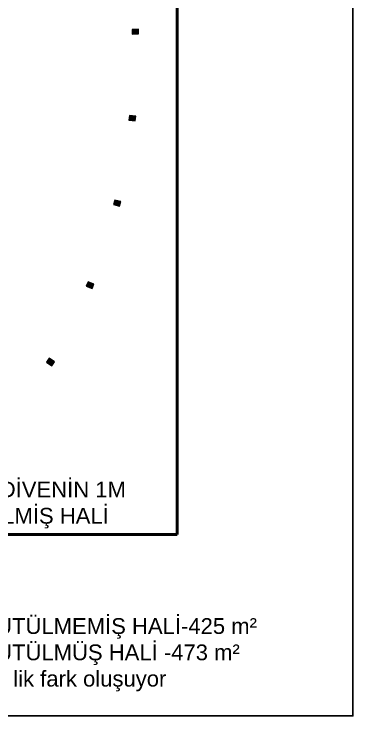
# Model space of a CAD drawing. Header units: millimetres. Extents: x 89237 to 96871, y -22823 to -19192.
# Drawn here: x 91819 to 92893, y -22823 to -20599 of the extents above; entities that cross this region are included whole.
import ezdxf

# ---------------------------------------------------------------- set-up
doc = ezdxf.new("R2010")
doc.units = ezdxf.units.MM
doc.header["$LTSCALE"] = 5
doc.layers.add('KALEM0.12', color=220, linetype='Continuous', lineweight=15)
doc.layers.add('KALEM0.45', color=32, linetype='Continuous', lineweight=50)

msp = doc.modelspace()

# ---------------------------------------------------------------- hatches: boundary and pattern name
at = {"true_color": 0xa0a0a0}
for points in [[(92193.2, -20647.9), (92193.7, -20662.9), (92213.7, -20662.1), (92213.2, -20647.2)], [(92184.8, -20920.1), (92183.2, -20935), (92203.1, -20937), (92204.7, -20922.3)], [(92138.1, -21188.3), (92134.3, -21202.8), (92153.7, -21207.7), (92157.4, -21193.3)], [(92053.8, -21447.2), (92048.1, -21461.1), (92066.7, -21468.6), (92072.3, -21454.8)], [(91930.3, -21689.6), (91921.8, -21702), (91938.4, -21713.1), (91946.8, -21700.9)]]:
    msp.add_hatch(color=253, dxfattribs=at).paths.add_polyline_path(points)

# ---------------------------------------------------------------- linework, layer by layer
msp.add_lwpolyline([(89236.8, -19192.3), (92893.2, -19192.3), (92893.2, -22822.9), (89236.8, -22822.9)], close=True)
at = {"layer": 'KALEM0.12'}
for p, q in [((92213.2, -20647.2), (92193.2, -20647.9)), ((92193.2, -20647.9), (92193.7, -20662.9)), ((92213.7, -20662.1), (92213.2, -20647.2)), ((92193.7, -20662.9), (92213.7, -20662.1)), ((92184.8, -20920.1), (92183.2, -20935)), ((92204.7, -20922.3), (92184.8, -20920.1)), ((92203.1, -20937), (92204.7, -20922.3)), ((92183.2, -20935), (92203.1, -20937)), ((92138.1, -21188.3), (92134.3, -21202.8)), ((92157.4, -21193.3), (92138.1, -21188.3)), ((92134.3, -21202.8), (92153.7, -21207.7)), ((92153.7, -21207.7), (92157.4, -21193.3)), ((92053.8, -21447.2), (92048.1, -21461.1)), ((92072.3, -21454.8), (92053.8, -21447.2)), ((92066.7, -21468.6), (92072.3, -21454.8)), ((92048.1, -21461.1), (92066.7, -21468.6)), ((91930.3, -21689.6), (91921.8, -21702)), ((91921.8, -21702), (91938.4, -21713.1)), ((91946.8, -21700.9), (91930.3, -21689.6)), ((91938.4, -21713.1), (91946.8, -21700.9))]:
    msp.add_line(p, q, dxfattribs=at)
at = {"layer": 'KALEM0.45'}
for p in [(92336.4, -19575.6), (89256.2, -22247.7)]:
    msp.add_line(p, (92336.4, -22247.7), dxfattribs=at)

# ---------------------------------------------------------------- texts
at = {"char_height": 50, "attachment_point": 1}
for s, width, heights, insert in [('{\\fArial|b0|i0|c162|p34;MER\\fArial|b0|i0|c0|p34;D\\fArial|b0|i0|c162|p34;İVENİN 1M  ÇEKİLMİŞ HALİ}', 717.86, [0], (91618.6, -22080.2)), ('{\\fArial|b0|i0|c162|p34;BÜYÜTÜLMEMİŞ HALİ-425 m² \\PBÜYÜTÜLMÜŞ HALİ -473 m²\\P48 m² lik fark oluşuyor }', 1265.822, [512.7], (91618.6, -22513))]:
    msp.add_mtext_dynamic_manual_height_columns(s, width=width, gutter_width=12.5, heights=heights, dxfattribs=dict(at, insert=insert))

doc.saveas('drawing.dxf')
